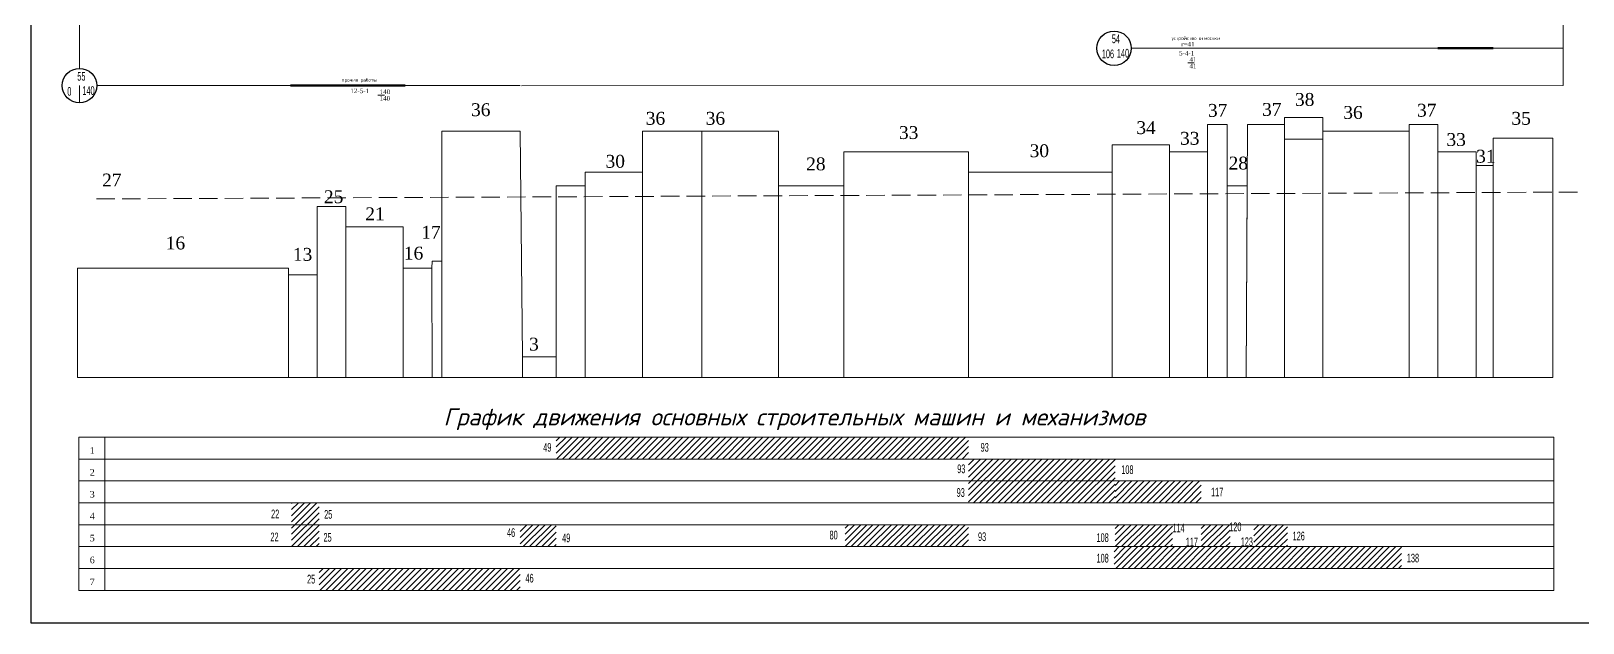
# Model space of a CAD drawing. Header units: millimetres. Extents: x 545956 to 559840, y 1708517 to 1711661.
# Drawn here: x 554604 to 555738, y 1708606 to 1709039 of the extents above; entities that cross this region are included whole.
import ezdxf

# ---------------------------------------------------------------- set-up
doc = ezdxf.new("R2010")
doc.units = ezdxf.units.MM
doc.header["$LTSCALE"] = 5
doc.linetypes.add('HIDDEN', pattern=[2.5, 1.8, -0.7])
doc.layers.get('0').update_dxf_attribs({"lineweight": 30})
doc.layers.add('Тонкая', color=250, linetype='Continuous', lineweight=5)
doc.styles.add('5-0.6', font='arial.ttf', dxfattribs={"height": 5})
doc.styles.get("Standard").update_dxf_attribs({"font": 'isocpeur.ttf'})
doc.styles.add('style2', font='isocpeui.ttf')
doc.styles.add('Римский -1.', font='times.ttf')
pattern_1 = [(45, (2919.531, 304.7135), (-2.24506403, 2.24506403), [])]
pattern_2 = [(45, (0.8547, 18.1603), (-2.24506403, 2.24506403), [])]

msp = doc.modelspace()

# ---------------------------------------------------------------- hatches: boundary and pattern name
at = {"layer": 'Тонкая', "linetype": 'ByBlock', "ltscale": 0.2}
h = msp.add_hatch(dxfattribs=at)
h.set_pattern_fill('ANSI31', color=256)
h.set_pattern_definition(pattern_2)
h.paths.add_polyline_path([(554988.1, 1708742), (554988.1, 1708726), (555289.3, 1708726), (555289.3, 1708742)])
h = msp.add_hatch(dxfattribs=at)
h.set_pattern_fill('ANSI31', color=256)
h.set_pattern_definition(pattern_2)
h.paths.add_polyline_path([(555396.5, 1708726), (555289.3, 1708726), (555289.3, 1708710), (555396.5, 1708710)])
h.paths.add_polyline_path([(555396.5, 1708710), (555289.3, 1708710), (555289.3, 1708694), (555396.5, 1708694)])
h = msp.add_hatch(dxfattribs=at)
h.set_pattern_fill('ANSI31', color=256)
h.set_pattern_definition(pattern_1)
h.paths.add_polyline_path([(555459.4, 1708710), (555396.5, 1708710), (555396.5, 1708694), (555459.4, 1708694)])
h = msp.add_hatch(dxfattribs=at)
h.set_pattern_fill('ANSI31', color=256)
h.set_pattern_definition([(45, (2905.6746, 304.7135), (-2.24506403, 2.24506403), [])])
h.paths.add_polyline_path([(554814.8, 1708694), (554794.7, 1708694), (554794.7, 1708678), (554814.8, 1708678)])
h.paths.add_polyline_path([(554814.8, 1708678), (554794.7, 1708678), (554794.7, 1708662), (554814.8, 1708662)])
h = msp.add_hatch(dxfattribs=at)
h.set_pattern_fill('ANSI31', color=256)
h.paths.add_polyline_path([(554961.7, 1708646), (554814.8, 1708646), (554814.8, 1708630), (554961.7, 1708630)])
h.paths.add_polyline_path([(554988.1, 1708678), (554978.2, 1708678), (554961.7, 1708678), (554961.7, 1708662), (554978.2, 1708662), (554988.1, 1708662)])
h = msp.add_hatch(dxfattribs=at)
h.set_pattern_fill('ANSI31', color=256)
h.set_pattern_definition(pattern_1)
h.paths.add_polyline_path([(555289.3, 1708678), (555199.1, 1708678), (555199.1, 1708662), (555289.3, 1708662)])
h = msp.add_hatch(dxfattribs=at)
h.set_pattern_fill('ANSI31', color=256)
h.set_pattern_definition(pattern_1)
h.paths.add_polyline_path([(555438.5, 1708678), (555396.5, 1708678), (555396.5, 1708662), (555438.5, 1708662)])
h = msp.add_hatch(dxfattribs=at)
h.set_pattern_fill('ANSI31', color=256)
h.set_pattern_definition(pattern_1)
h.paths.add_polyline_path([(555480.5, 1708678), (555459.4, 1708678), (555459.4, 1708662), (555480.5, 1708662)])
h = msp.add_hatch(dxfattribs=at)
h.set_pattern_fill('ANSI31', color=256)
h.set_pattern_definition(pattern_2)
h.paths.add_polyline_path([(555522.5, 1708678), (555497.9, 1708678), (555497.9, 1708662), (555522.5, 1708662)])
h = msp.add_hatch(dxfattribs=at)
h.set_pattern_fill('ANSI31', color=256)
h.paths.add_polyline_path([(555605.7, 1708662), (555395.7, 1708662), (555395.7, 1708646), (555605.7, 1708646)])

# ---------------------------------------------------------------- linework, layer by layer
at = {"ltscale": 0.1}
for p, q in [((554604.3, 1708606.2), (554604.3, 1709833.9)), ((554961.7, 1708606.2), (554604.3, 1708606.2)), ((556319.6, 1708606.2), (554961.7, 1708606.2))]:
    msp.add_line(p, q, dxfattribs=at)
at = {"color": 0, "lineweight": -2}
for centre in [(555395.7, 1709026.2), (555395.7, 1709026.2), (555395.7, 1709026.2), (554639.7, 1708998.9), (554639.7, 1708998.9), (554639.7, 1708998.9)]:
    msp.add_circle(centre, 12.6, dxfattribs=at)
at = {"layer": 'Тонкая', "linetype": 'ByBlock', "ltscale": 0.2}
for p, q in [((554639.7, 1709263.1), (554639.7, 1709011.4)), ((555724, 1709163.6), (555724, 1708998.9)), ((555408.2, 1709026.2), (555724, 1709026.2)), ((554639.7, 1708998.9), (554639.7, 1708986.3)), ((554961.7, 1708998.9), (554652.2, 1708998.9)), ((554652.2, 1708998.9), (554793.8, 1708998.9)), ((555724, 1708998.9), (554962.8, 1708998.8)), ((555520.3, 1708975.6), (555520.3, 1708785.6)), ((555520.3, 1708785.6), (555520.3, 1708975.6)), ((555548.3, 1708975.6), (555520.3, 1708975.6)), ((555548.3, 1708975.6), (555548.3, 1708785.6)), ((555548.3, 1708785.6), (555548.3, 1708975.6)), ((555548.3, 1708785.6), (555548.3, 1708975.6)), ((554904.4, 1708965.6), (554904.4, 1708785.6)), ((554961.7, 1708965.6), (554904.4, 1708965.6)), ((554963.3, 1708800.6), (554961.7, 1708965.6)), ((555051.1, 1708965.6), (555051.1, 1708785.6)), ((555051.1, 1708925.6), (555051.1, 1708965.6)), ((555051.1, 1708965.6), (555094.5, 1708965.6)), ((555094.5, 1708965.6), (555094.5, 1708785.6)), ((555094.5, 1708965.6), (555150.5, 1708965.6)), ((555150.5, 1708965.6), (555150.5, 1708925.6)), ((555464.1, 1708970.6), (555464.1, 1708785.6)), ((555478.3, 1708970.6), (555464.1, 1708970.6)), ((555478.3, 1708970.6), (555478.3, 1708785.6)), ((555478.3, 1708785.6), (555478.3, 1708970.6)), ((555478.3, 1708785.6), (555478.3, 1708970.6)), ((555493.3, 1708970.6), (555492.3, 1708785.6)), ((555493.3, 1708970.6), (555520.3, 1708970.6)), ((555611.3, 1708965.6), (555548.3, 1708965.6)), ((555611.3, 1708970.6), (555611.3, 1708785.6)), ((555611.3, 1708970.6), (555632.3, 1708970.6)), ((555611.3, 1708785.6), (555611.3, 1708965.6)), ((555632.3, 1708970.6), (555632.3, 1708785.6)), ((555632.3, 1708785.6), (555632.3, 1708970.6)), ((555289.3, 1708950.6), (555198.3, 1708950.6)), ((555198.3, 1708950.6), (555198.3, 1708785.6)), ((555289.3, 1708950.6), (555289.3, 1708785.6)), ((555289.3, 1708785.6), (555289.3, 1708950.6)), ((555289.3, 1708785.6), (555289.3, 1708950.6)), ((555289.3, 1708785.6), (555289.3, 1708950.6)), ((555394.3, 1708955.6), (555394.3, 1708785.6)), ((555394.3, 1708785.6), (555394.3, 1708955.6)), ((555436.3, 1708955.6), (555394.3, 1708955.6)), ((555436.3, 1708955.6), (555436.3, 1708785.6)), ((555436.3, 1708905.6), (555436.3, 1708955.6)), ((555436.3, 1708785.6), (555436.3, 1708955.6)), ((555464.1, 1708950.6), (555436.3, 1708950.6)), ((555464.1, 1708785.6), (555464.1, 1708950.6)), ((555548.3, 1708959.8), (555520.3, 1708959.8)), ((555660.3, 1708950.6), (555632.3, 1708950.6)), ((555632.3, 1708930.6), (555632.3, 1708950.6)), ((555632.3, 1708950.6), (555660.3, 1708950.6)), ((555660.3, 1708950.6), (555660.3, 1708930.6)), ((555672.8, 1708960.6), (555672.8, 1708785.6)), ((555716.3, 1708960.6), (555672.8, 1708960.6)), ((555716.3, 1708960.6), (555716.3, 1708785.6)), ((555716.3, 1708785.6), (555716.3, 1708960.6)), ((555716.3, 1708785.6), (555716.3, 1708960.6)), ((555660.3, 1708920.6), (555660.3, 1708940.6)), ((555660.3, 1708940.6), (555672.8, 1708940.6)), ((555009.1, 1708935.6), (555009.1, 1708785.6)), ((555009.1, 1708785.6), (555009.1, 1708935.6)), ((555009.1, 1708935.6), (555009.1, 1708935.6)), ((555009.1, 1708935.6), (555051.1, 1708935.6)), ((555394.3, 1708935.6), (555289.3, 1708935.6)), ((555394.3, 1708785.6), (555394.3, 1708935.6)), ((555660.3, 1708930.6), (555660.3, 1708785.6)), ((555660.3, 1708785.6), (555660.3, 1708930.6)), ((555660.3, 1708785.6), (555660.3, 1708930.6)), ((555009.1, 1708925.6), (554988.1, 1708925.6)), ((554988.1, 1708785.6), (554988.1, 1708925.6)), ((555009.1, 1708785.6), (555009.1, 1708925.6)), ((555150.5, 1708925.6), (555198.3, 1708925.6)), ((555150.5, 1708925.6), (555150.5, 1708785.6)), ((555493, 1708925.6), (555478.3, 1708925.6)), ((555492.3, 1708785.6), (555493, 1708925.6)), ((555660.3, 1708785.6), (555660.3, 1708925.6)), ((555672.8, 1708785.6), (555672.8, 1708920.6)), ((554834.3, 1708910.6), (554813.4, 1708910.6)), ((554813.4, 1708910.6), (554813.4, 1708860.6)), ((554834.3, 1708785.6), (554834.3, 1708910.6)), ((555394.3, 1708865.6), (555394.3, 1708905.6)), ((554876.3, 1708895.6), (554834.3, 1708895.6)), ((554876.3, 1708785.6), (554876.3, 1708895.6)), ((554897.2, 1708865.6), (554897.3, 1708870.6)), ((554904.4, 1708870.6), (554897.3, 1708870.6)), ((554904.4, 1708785.6), (554904.4, 1708870.6)), ((554638.3, 1708785.6), (554638.3, 1708865.6)), ((554792.4, 1708865.6), (554638.3, 1708865.6)), ((554792.4, 1708785.6), (554792.4, 1708865.6)), ((554792.4, 1708785.6), (554792.4, 1708865.6)), ((554813.4, 1708860.6), (554792.4, 1708860.6)), ((554813.4, 1708785.6), (554813.4, 1708865.6)), ((554813.4, 1708785.6), (554813.4, 1708860.6)), ((554813.4, 1708785.6), (554813.4, 1708860.6)), ((554897.2, 1708865.6), (554876.3, 1708865.6)), ((554897.3, 1708785.6), (554897.2, 1708865.6)), ((555436.3, 1708785.6), (555436.3, 1708865.6)), ((555009.1, 1708785.6), (555009.1, 1708821.6)), ((554963.5, 1708785.6), (554963.3, 1708800.6)), ((554963.3, 1708800.6), (554988.1, 1708800.6)), ((554638.3, 1708785.6), (554961.7, 1708785.6)), ((554961.7, 1708785.6), (555716.3, 1708785.6)), ((554639.1, 1708742), (554639.1, 1708646)), ((554639.1, 1708742), (554978.2, 1708742)), ((554658.2, 1708742), (554658.2, 1708630)), ((554658.2, 1708742), (554658.2, 1708726)), ((554978.2, 1708742), (555717.1, 1708742)), ((555717.1, 1708646), (555717.1, 1708742)), ((554639.1, 1708726), (554978.2, 1708726)), ((554658.2, 1708726), (554658.2, 1708710)), ((554978.2, 1708726), (555717.1, 1708726)), ((554639.1, 1708710), (554978.2, 1708710)), ((554658.2, 1708710), (554658.2, 1708694)), ((554978.2, 1708710), (555717.1, 1708710)), ((554639.1, 1708694), (554978.2, 1708694)), ((554658.2, 1708694), (554658.2, 1708678)), ((554978.2, 1708694), (555717.1, 1708694)), ((554639.1, 1708678), (554978.2, 1708678)), ((554658.2, 1708678), (554658.2, 1708662)), ((554978.2, 1708678), (555717.1, 1708678)), ((554639.1, 1708662), (554978.2, 1708662)), ((554658.2, 1708662), (554658.2, 1708630)), ((554978.2, 1708662), (555717.1, 1708662)), ((554639.1, 1708646), (554978.2, 1708646)), ((554639.1, 1708646), (554639.1, 1708630)), ((554658.2, 1708646), (554658.2, 1708646)), ((554978.2, 1708646), (555717.1, 1708646)), ((555717.1, 1708630), (555717.1, 1708646)), ((554639.1, 1708630), (555717.1, 1708630))]:
    msp.add_line(p, q, dxfattribs=at)
at = {"layer": 'Тонкая', "linetype": 'ByBlock', "lineweight": 70, "ltscale": 0.2}
for p, q in [((555632.3, 1709026.2), (555672.8, 1709026.2)), ((554793.8, 1708998.9), (554877.7, 1708998.9))]:
    msp.add_line(p, q, dxfattribs=at)
at = {"layer": 'Тонкая', "ltscale": 0.2}
for p, q in [((555449.6, 1709015.5), (555454.3, 1709015.5)), ((554857.8, 1708991.9), (554862.5, 1708991.9))]:
    msp.add_line(p, q, dxfattribs=at)
at = {"layer": 'Тонкая', "linetype": 'HIDDEN', "ltscale": 1.5}
msp.add_line((554652.1, 1708916.1), (555734.7, 1708921.1), dxfattribs=at)
at = {"layer": 'Тонкая', "color": 1, "linetype": 'ByBlock', "ltscale": 0.2}
msp.add_line((555611.3, 1708785.6), (555611.3, 1708803.6), dxfattribs=at)

# ---------------------------------------------------------------- texts
at = {"color": 0, "lineweight": -2, "style": '5-0.6', "width": 0.6}
for s, p in [('54', (555394.1, 1709029.9)), ('106', (555386.8, 1709018.9)), ('140', (555397.8, 1709019.4)), ('55', (554638.1, 1709002.5)), ('0', (554630.8, 1708991.5)), ('140', (554641.8, 1708992.1)), ('49', (554978.6, 1708731.4)), ('93', (555298.2, 1708731.4)), ('93', (555281.1, 1708715.7)), ('108', (555401, 1708715.1)), ('93', (555280.7, 1708698.4)), ('117', (555466.6, 1708698.7)), ('22', (554779.7, 1708682.7)), ('25', (554818.5, 1708682.4)), ('114', (555438.4, 1708672.4)), ('120', (555479.9, 1708673.3)), ('22', (554779.2, 1708665.9)), ('25', (554818, 1708665.6)), ('46', (554952.1, 1708669.1)), ('49', (554992.4, 1708665.2)), ('80', (555187.8, 1708667.3)), ('93', (555296.3, 1708666.1)), ('108', (555382.9, 1708665.4)), ('117', (555448.1, 1708662.2)), ('123', (555488.3, 1708662.4)), ('126', (555526.2, 1708666.6)), ('108', (555382.9, 1708650.4)), ('138', (555609.7, 1708650.5)), ('25', (554806, 1708635.1)), ('46', (554965.6, 1708635.8))]:
    msp.add_text(s, height=6.37, dxfattribs=at).set_placement(p)
for s, height, style, p in [('График движения основных строительных машин и механизмов', 12.5, 'style2', (554905.7, 1708750.6)), ('1', 4.8, 'Римский -1.', (554647.2, 1708729.9)), ('2', 4.8, 'Римский -1.', (554647.2, 1708713.9)), ('3', 4.8, 'Римский -1.', (554647.2, 1708697.9)), ('4', 4.8, 'Римский -1.', (554647.2, 1708681.9)), ('5', 4.8, 'Римский -1.', (554647.2, 1708665.9)), ('6', 4.8, 'Римский -1.', (554647.2, 1708649.9)), ('7', 4.8, 'Римский -1.', (554647.2, 1708633.9))]:
    msp.add_text(s, height=height, dxfattribs=dict(style=style)).set_placement(p)
at = {"layer": 'Тонкая', "lineweight": 30, "style": 'Римский -1.'}
msp.add_text('r=41', height=3.36, dxfattribs=at).set_placement((555444.8, 1709027.5))
at = {"layer": 'Тонкая', "lineweight": -2, "style": 'Римский -1.'}
for s, height, p in [('5-4-1', 3.36, (555443.2, 1709020.9)), ('41', 3.36, (555450.8, 1709016.3)), ('41', 3.36, (555450.8, 1709011.5)), ('12-5-1', 3.36, (554837.6, 1708993.4)), ('140', 3.36, (554859, 1708992.7)), ('140', 3.36, (554859, 1708987.9)), ('36', 9.41, (554925.8, 1708976.6)), ('37', 9.41, (555464.3, 1708976.1)), ('37', 9.41, (555503.9, 1708976.8)), ('38', 9.41, (555527.9, 1708984.1)), ('36', 9.41, (555563.2, 1708974.6)), ('37', 9.41, (555617.1, 1708976.2)), ('36', 9.41, (555053.5, 1708970.3)), ('36', 9.41, (555097.3, 1708970.3)), ('34', 9.41, (555412, 1708963.5)), ('35', 9.41, (555686.1, 1708970.3)), ('33', 9.41, (555238.5, 1708959.9)), ('33', 9.41, (555443.9, 1708955.7)), ('33', 9.41, (555638.6, 1708954.8)), ('30', 9.41, (555334, 1708946.6)), ('31', 9.41, (555660.3, 1708942.6)), ('30', 9.41, (555024.1, 1708938.9)), ('28', 9.41, (555170.7, 1708937)), ('28', 9.41, (555479.4, 1708937.6)), ('27', 9.41, (554656.2, 1708925.2)), ('25', 9.41, (554818.3, 1708913)), ('21', 9.41, (554848.5, 1708900.5)), ('17', 9.41, (554889.4, 1708887)), ('16', 9.41, (554702.7, 1708879.2)), ('13', 9.41, (554795.6, 1708870.9)), ('16', 9.41, (554876.7, 1708871.8)), ('3', 9.41, (554968.2, 1708805.3))]:
    msp.add_text(s, height=height, dxfattribs=at).set_placement(p)
at = {"layer": 'Тонкая', "linetype": 'ByBlock', "ltscale": 0.2, "char_height": 2.5, "attachment_point": 1}
for s, insert in [('{\\C0;устройство отмостки}', (555437.8, 1709034.8)), ('{\\C0;прочие работы}', (554831.2, 1709004.3))]:
    msp.add_mtext_dynamic_manual_height_columns(s, width=68.71, gutter_width=12.5, heights=[0], dxfattribs=dict(at, insert=insert))

doc.saveas('drawing.dxf')
